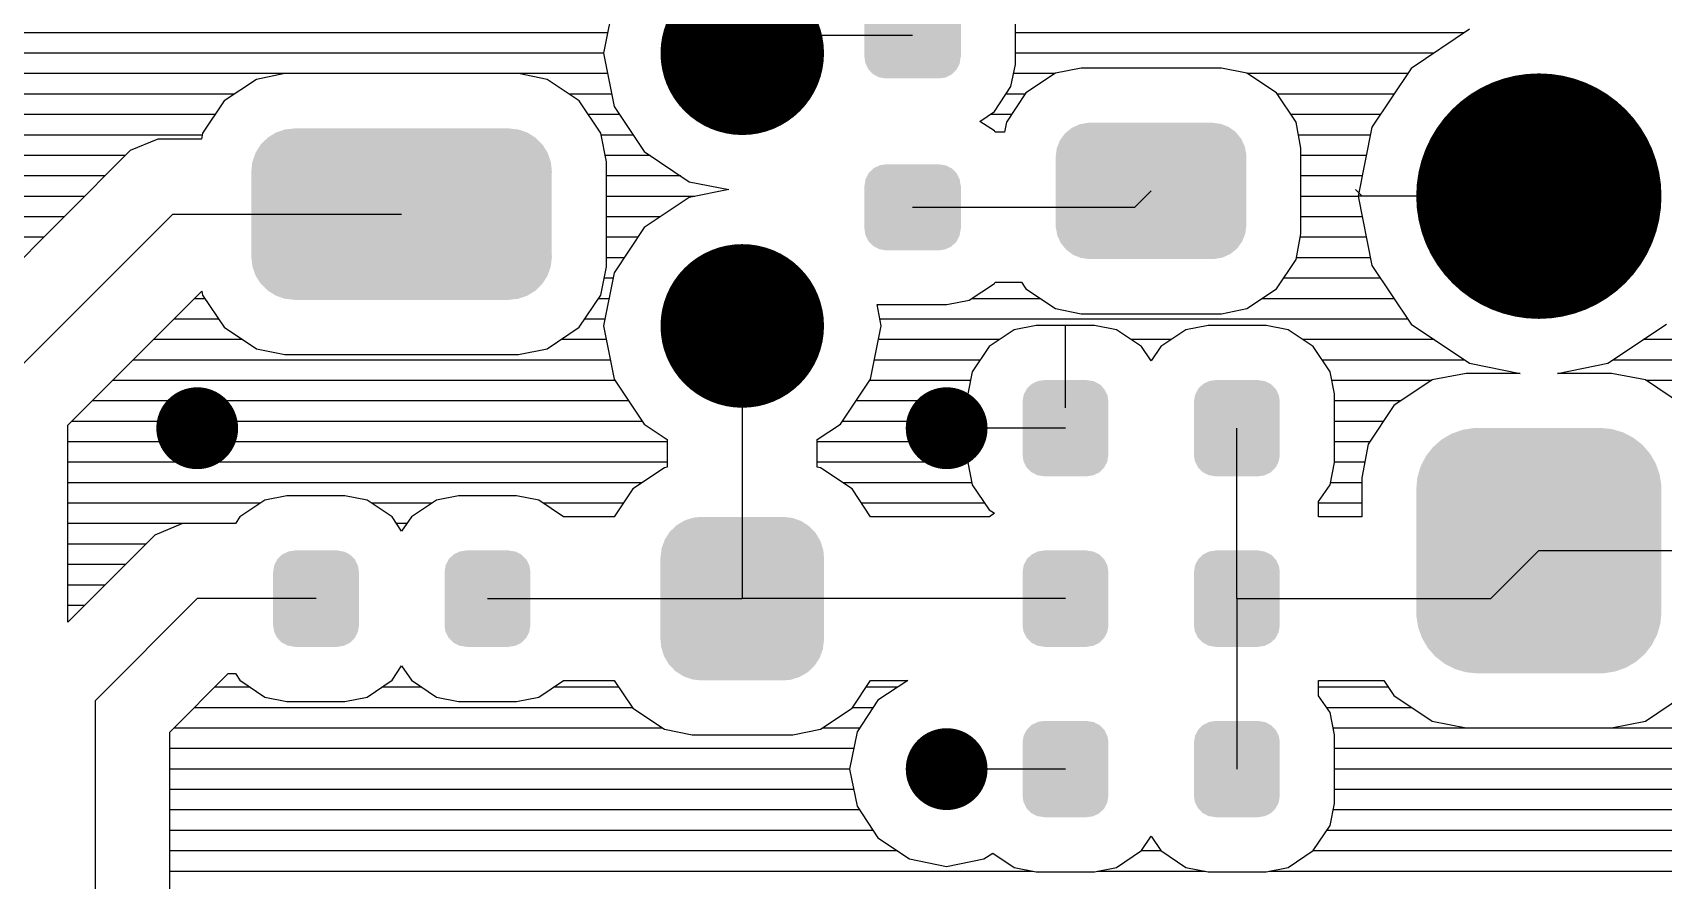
# Model space of a CAD drawing. Extents: x 295 to 953, y 10 to 290.
# Drawn here: x 677.59 to 717.11, y 225.68 to 246.21 of the extents above; entities that cross this region are included whole.
import ezdxf

# ---------------------------------------------------------------- set-up
doc = ezdxf.new("R2010")
doc.units = 0
doc.header["$LTSCALE"] = 5
doc.header["$MEASUREMENT"] = 0
doc.layers.get('0').update_dxf_attribs({"linetype": 'CONTINUOUS', "lineweight": 25})
doc.layers.add('DV-DPO-A6_BOT', color=7, linetype='CONTINUOUS')

msp = doc.modelspace()

# ---------------------------------------------------------------- linework, layer by layer
for points, const_width in [([(695.777, 245.709, -1), (693.796, 245.709, -1)], 1.981), ([(715.576, 242.248, -1), (712.604, 242.248, -1)], 2.972), ([(695.777, 239.105, -1), (693.796, 239.105, -1)], 1.981), ([(682.074, 236.628, -1), (681.083, 236.628, -1)], 0.991), ([(700.235, 236.628, -1), (699.244, 236.628, -1)], 0.991), ([(700.235, 228.373, -1), (699.244, 228.373, -1)], 0.991)]:
    msp.add_lwpolyline(points, format="xyb", close=True, dxfattribs=dict(const_width=const_width))
for points in [[(700.083, 245.616), (700.083, 246.66), (697.745, 245.616), (697.745, 246.66)], [(700.056, 245.47), (700.079, 245.616), (697.769, 245.47), (697.748, 245.616)], [(700.053, 245.453), (700.056, 245.47), (697.777, 245.453), (697.769, 245.47)], [(699.984, 245.321), (700.053, 245.453), (697.84, 245.321), (697.777, 245.453)], [(699.977, 245.307), (699.984, 245.321), (697.854, 245.307), (697.84, 245.321)], [(699.869, 245.202), (699.977, 245.307), (697.955, 245.202), (697.854, 245.307)], [(699.859, 245.192), (699.869, 245.202), (697.974, 245.192), (697.955, 245.202)], [(699.721, 245.125), (699.859, 245.192), (698.101, 245.125), (697.974, 245.192)], [(699.71, 245.12), (699.721, 245.125), (698.132, 245.12), (698.101, 245.125)], [(699.564, 245.098), (699.71, 245.12), (698.263, 245.098), (698.132, 245.12)], [(689.575, 243.788), (689.363, 243.862), (683.485, 243.788), (683.702, 243.862)], [(689.363, 243.862), (689.349, 243.863), (683.702, 243.862), (683.707, 243.863)], [(689.349, 243.863), (689.13, 243.887), (683.707, 243.863), (683.933, 243.887)], [(689.13, 243.887), (689.13, 243.893), (683.933, 243.887), (683.933, 243.893)], [(706.747, 243.798), (706.608, 243.899), (702.645, 243.798), (702.769, 243.899)], [(706.608, 243.899), (706.579, 243.921), (702.769, 243.899), (702.816, 243.921)], [(706.579, 243.921), (706.415, 243.987), (702.816, 243.921), (702.959, 243.987)], [(706.415, 243.987), (706.385, 243.998), (702.959, 243.987), (703.024, 243.998)], [(706.385, 243.998), (706.187, 244.024), (703.024, 243.998), (703.164, 244.024)], [(706.187, 244.024), (706.178, 244.025), (703.164, 244.024), (703.206, 244.025)], [(690.068, 243.302), (689.947, 243.495), (682.994, 243.302), (683.116, 243.495)], [(689.947, 243.495), (689.942, 243.5), (683.116, 243.495), (683.12, 243.5)], [(689.942, 243.5), (689.782, 243.66), (683.12, 243.5), (683.282, 243.66)], [(689.782, 243.66), (689.775, 243.665), (683.282, 243.66), (683.286, 243.665)], [(689.775, 243.665), (689.584, 243.785), (683.286, 243.665), (683.48, 243.785)], [(689.584, 243.785), (689.575, 243.788), (683.48, 243.785), (683.485, 243.788)], [(706.973, 243.406), (706.966, 243.447), (702.407, 243.406), (702.424, 243.447)], [(706.966, 243.447), (706.895, 243.6), (702.424, 243.447), (702.484, 243.6)], [(706.895, 243.6), (706.878, 243.637), (702.484, 243.6), (702.512, 243.637)], [(706.878, 243.637), (706.771, 243.768), (702.512, 243.637), (702.608, 243.768)], [(706.771, 243.768), (706.747, 243.798), (702.608, 243.768), (702.645, 243.798)], [(690.173, 242.849), (690.148, 243.075), (682.889, 242.849), (682.915, 243.075)], [(690.148, 243.075), (690.146, 243.082), (682.915, 243.075), (682.916, 243.082)], [(690.146, 243.082), (690.071, 243.296), (682.916, 243.082), (682.992, 243.296)], [(690.071, 243.296), (690.068, 243.302), (682.992, 243.296), (682.994, 243.302)], [(707.004, 243.199), (707.003, 243.242), (702.381, 243.199), (702.386, 243.242)], [(707.004, 241.548), (707.004, 243.199), (702.381, 241.548), (702.381, 243.199)], [(707.003, 243.242), (706.973, 243.406), (702.386, 243.242), (702.407, 243.406)], [(690.17, 242.766), (690.173, 242.849), (682.893, 242.766), (682.889, 242.849)], [(690.17, 240.858), (690.17, 242.766), (682.893, 240.858), (682.893, 242.766)], [(700.079, 242.499), (700.058, 242.646), (697.748, 242.499), (697.772, 242.646)], [(700.058, 242.646), (700.05, 242.662), (697.772, 242.646), (697.774, 242.662)], [(700.05, 242.662), (699.987, 242.794), (697.774, 242.662), (697.843, 242.794)], [(699.987, 242.794), (699.974, 242.809), (697.843, 242.794), (697.851, 242.809)], [(699.974, 242.809), (699.873, 242.913), (697.851, 242.809), (697.958, 242.913)], [(699.873, 242.913), (699.854, 242.924), (697.958, 242.913), (697.969, 242.924)], [(699.854, 242.924), (699.727, 242.99), (697.969, 242.924), (698.106, 242.99)], [(699.727, 242.99), (699.696, 242.996), (698.106, 242.99), (698.117, 242.996)], [(699.696, 242.996), (699.564, 243.018), (698.117, 242.996), (698.263, 243.018)], [(700.083, 241.456), (700.083, 242.499), (697.745, 241.456), (697.745, 242.499)], [(706.998, 241.505), (707.004, 241.548), (702.382, 241.505), (702.381, 241.548)], [(706.977, 241.342), (706.998, 241.505), (702.412, 241.342), (702.382, 241.505)], [(700.056, 241.31), (700.079, 241.456), (697.769, 241.31), (697.748, 241.456)], [(700.053, 241.293), (700.056, 241.31), (697.777, 241.293), (697.769, 241.31)], [(699.984, 241.161), (700.053, 241.293), (697.84, 241.161), (697.777, 241.293)], [(699.977, 241.147), (699.984, 241.161), (697.854, 241.147), (697.84, 241.161)], [(699.869, 241.042), (699.977, 241.147), (697.955, 241.042), (697.854, 241.147)], [(706.961, 241.3), (706.977, 241.342), (702.419, 241.3), (702.412, 241.342)], [(706.9, 241.148), (706.961, 241.3), (702.489, 241.148), (702.419, 241.3)], [(706.873, 241.111), (706.9, 241.148), (702.506, 241.111), (702.489, 241.148)], [(706.777, 240.98), (706.873, 241.111), (702.613, 240.98), (702.506, 241.111)], [(690.173, 240.776), (690.17, 240.858), (682.889, 240.776), (682.893, 240.858)], [(690.147, 240.55), (690.173, 240.776), (682.915, 240.55), (682.889, 240.776)], [(699.859, 241.032), (699.869, 241.042), (697.974, 241.032), (697.955, 241.042)], [(699.721, 240.965), (699.859, 241.032), (698.101, 240.965), (697.974, 241.032)], [(699.71, 240.959), (699.721, 240.965), (698.132, 240.959), (698.101, 240.965)], [(699.564, 240.937), (699.71, 240.959), (698.263, 240.937), (698.132, 240.959)], [(706.74, 240.95), (706.777, 240.98), (702.638, 240.95), (702.613, 240.98)], [(706.615, 240.848), (706.74, 240.95), (702.776, 240.848), (702.638, 240.95)], [(706.568, 240.826), (706.615, 240.848), (702.806, 240.826), (702.776, 240.848)], [(706.426, 240.761), (706.568, 240.826), (702.97, 240.761), (702.806, 240.826)], [(706.361, 240.749), (706.426, 240.761), (703, 240.749), (702.97, 240.761)], [(706.221, 240.724), (706.361, 240.749), (703.198, 240.724), (703, 240.749)], [(706.178, 240.723), (706.221, 240.724), (703.206, 240.723), (703.198, 240.724)], [(690.147, 240.543), (690.147, 240.55), (682.917, 240.543), (682.915, 240.55)], [(690.071, 240.329), (690.147, 240.543), (682.991, 240.329), (682.917, 240.543)], [(690.069, 240.322), (690.071, 240.329), (682.995, 240.322), (682.991, 240.329)], [(689.946, 240.13), (690.069, 240.322), (683.115, 240.13), (682.995, 240.322)], [(689.943, 240.125), (689.946, 240.13), (683.121, 240.125), (683.115, 240.13)], [(689.781, 239.965), (689.943, 240.125), (683.281, 239.965), (683.121, 240.125)], [(689.777, 239.96), (689.781, 239.965), (683.287, 239.96), (683.281, 239.965)], [(689.582, 239.84), (689.777, 239.96), (683.479, 239.84), (683.287, 239.96)], [(689.578, 239.837), (689.582, 239.84), (683.487, 239.837), (683.479, 239.84)], [(689.36, 239.763), (689.578, 239.837), (683.7, 239.763), (683.487, 239.837)], [(689.356, 239.762), (689.36, 239.763), (683.713, 239.762), (683.7, 239.763)], [(689.13, 239.738), (689.356, 239.762), (683.933, 239.738), (683.713, 239.762)], [(689.13, 239.732), (689.13, 239.738), (683.933, 239.732), (683.933, 239.738)], [(703.628, 237.441), (703.565, 237.572), (701.606, 237.441), (701.676, 237.572)], [(703.565, 237.572), (703.55, 237.587), (701.676, 237.572), (701.683, 237.587)], [(703.55, 237.587), (703.45, 237.691), (701.683, 237.587), (701.791, 237.691)], [(703.45, 237.691), (703.429, 237.701), (701.791, 237.691), (701.803, 237.701)], [(703.429, 237.701), (703.303, 237.767), (701.803, 237.701), (701.94, 237.767)], [(703.303, 237.767), (703.269, 237.772), (701.94, 237.767), (701.952, 237.772)], [(703.269, 237.772), (703.14, 237.793), (701.952, 237.772), (702.097, 237.793)], [(703.14, 237.793), (703.14, 237.797), (702.097, 237.793), (702.097, 237.797)], [(707.782, 237.441), (707.719, 237.572), (705.76, 237.441), (705.83, 237.572)], [(707.719, 237.572), (707.704, 237.587), (705.83, 237.572), (705.837, 237.587)], [(707.704, 237.587), (707.604, 237.691), (705.837, 237.587), (705.945, 237.691)], [(707.604, 237.691), (707.583, 237.701), (705.945, 237.691), (705.957, 237.701)], [(707.583, 237.701), (707.457, 237.767), (705.957, 237.701), (706.094, 237.767)], [(707.457, 237.767), (707.423, 237.772), (706.094, 237.767), (706.106, 237.772)], [(707.423, 237.772), (707.294, 237.793), (706.106, 237.772), (706.251, 237.793)], [(707.294, 237.793), (707.294, 237.797), (706.251, 237.793), (706.251, 237.797)], [(703.659, 237.279), (703.637, 237.424), (701.579, 237.279), (701.603, 237.424)], [(703.659, 237.276), (703.659, 237.279), (701.579, 237.276), (701.579, 237.279)], [(703.659, 235.981), (703.659, 237.276), (701.579, 235.981), (701.579, 237.276)], [(703.637, 237.424), (703.628, 237.441), (701.603, 237.424), (701.606, 237.441)], [(707.813, 237.279), (707.791, 237.424), (705.732, 237.279), (705.757, 237.424)], [(707.813, 237.276), (707.813, 237.279), (705.732, 237.276), (705.732, 237.279)], [(707.813, 235.981), (707.813, 237.276), (705.732, 235.981), (705.732, 237.276)], [(707.791, 237.424), (707.782, 237.441), (705.757, 237.424), (705.76, 237.441)], [(716.593, 236.232), (716.439, 236.352), (711.595, 236.232), (711.731, 236.352)], [(716.439, 236.352), (716.372, 236.403), (711.731, 236.352), (711.819, 236.403)], [(716.372, 236.403), (716.194, 236.494), (711.819, 236.403), (711.972, 236.494)], [(716.194, 236.494), (716.123, 236.53), (711.972, 236.494), (712.074, 236.53)], [(716.123, 236.53), (715.923, 236.589), (712.074, 236.53), (712.236, 236.589)], [(715.923, 236.589), (715.854, 236.609), (712.236, 236.589), (712.363, 236.609)], [(715.854, 236.609), (715.606, 236.632), (712.363, 236.609), (712.512, 236.632)], [(715.606, 236.632), (715.576, 236.635), (712.512, 236.632), (712.604, 236.635)], [(703.659, 235.978), (703.659, 235.981), (701.579, 235.978), (701.579, 235.981)], [(703.634, 235.833), (703.659, 235.978), (701.601, 235.833), (701.579, 235.978)], [(707.813, 235.978), (707.813, 235.981), (705.732, 235.978), (705.732, 235.981)], [(707.788, 235.833), (707.813, 235.978), (705.754, 235.833), (705.732, 235.978)], [(716.921, 235.781), (716.823, 235.946), (711.265, 235.781), (711.35, 235.946)], [(716.823, 235.946), (716.778, 236.022), (711.35, 235.946), (711.409, 236.022)], [(716.778, 236.022), (716.651, 236.167), (711.409, 236.022), (711.521, 236.167)], [(716.651, 236.167), (716.593, 236.232), (711.521, 236.167), (711.595, 236.232)], [(703.631, 235.815), (703.634, 235.833), (701.609, 235.815), (701.601, 235.833)], [(703.562, 235.684), (703.631, 235.815), (701.673, 235.684), (701.609, 235.815)], [(703.554, 235.669), (703.562, 235.684), (701.687, 235.669), (701.673, 235.684)], [(703.446, 235.566), (703.554, 235.669), (701.788, 235.566), (701.687, 235.669)], [(703.435, 235.555), (703.446, 235.566), (701.808, 235.555), (701.788, 235.566)], [(703.297, 235.49), (703.435, 235.555), (701.934, 235.49), (701.808, 235.555)], [(707.785, 235.815), (707.788, 235.833), (705.763, 235.815), (705.754, 235.833)], [(707.716, 235.684), (707.785, 235.815), (705.827, 235.684), (705.763, 235.815)], [(707.708, 235.669), (707.716, 235.684), (705.841, 235.669), (705.827, 235.684)], [(707.6, 235.566), (707.708, 235.669), (705.942, 235.566), (705.841, 235.669)], [(707.589, 235.555), (707.6, 235.566), (705.962, 235.555), (705.942, 235.566)], [(707.451, 235.49), (707.589, 235.555), (706.088, 235.49), (705.962, 235.555)], [(717.015, 235.517), (716.951, 235.696), (711.17, 235.517), (711.223, 235.696)], [(716.951, 235.696), (716.921, 235.781), (711.223, 235.696), (711.265, 235.781)], [(703.286, 235.485), (703.297, 235.49), (701.968, 235.485), (701.934, 235.49)], [(703.14, 235.464), (703.286, 235.485), (702.097, 235.464), (701.968, 235.485)], [(703.14, 235.459), (703.14, 235.464), (702.097, 235.459), (702.097, 235.464)], [(707.44, 235.485), (707.451, 235.49), (706.122, 235.485), (706.088, 235.49)], [(707.294, 235.464), (707.44, 235.485), (706.251, 235.464), (706.122, 235.485)], [(707.294, 235.459), (707.294, 235.464), (706.251, 235.459), (706.251, 235.464)], [(717.062, 235.149), (717.059, 235.241), (711.118, 235.149), (711.127, 235.241)], [(717.062, 232.177), (717.062, 235.149), (711.118, 232.177), (711.118, 235.149)], [(717.059, 235.241), (717.029, 235.428), (711.127, 235.241), (711.144, 235.428)], [(717.029, 235.428), (717.015, 235.517), (711.144, 235.428), (711.17, 235.517)], [(696.366, 234.282), (696.219, 234.378), (693.199, 234.282), (693.362, 234.378)], [(696.219, 234.378), (696.164, 234.398), (693.362, 234.378), (693.396, 234.398)], [(696.164, 234.398), (696.004, 234.456), (693.396, 234.398), (693.583, 234.456)], [(696.004, 234.456), (695.922, 234.465), (693.583, 234.456), (693.614, 234.465)], [(695.922, 234.465), (695.777, 234.482), (693.614, 234.465), (693.796, 234.482)], [(696.659, 233.933), (696.568, 234.088), (692.909, 233.933), (693.01, 234.088)], [(696.568, 234.088), (696.533, 234.124), (693.01, 234.088), (693.034, 234.124)], [(696.533, 234.124), (696.41, 234.253), (693.034, 234.124), (693.169, 234.253)], [(696.41, 234.253), (696.366, 234.282), (693.169, 234.253), (693.199, 234.282)], [(685.389, 233.46), (685.289, 233.563), (683.522, 233.46), (683.63, 233.563)], [(685.289, 233.563), (685.268, 233.574), (683.63, 233.563), (683.642, 233.574)], [(685.268, 233.574), (685.142, 233.639), (683.642, 233.574), (683.779, 233.639)], [(685.142, 233.639), (685.108, 233.645), (683.779, 233.639), (683.791, 233.645)], [(685.108, 233.645), (684.979, 233.665), (683.791, 233.645), (683.936, 233.665)], [(684.979, 233.665), (684.979, 233.67), (683.936, 233.665), (683.936, 233.67)], [(689.543, 233.46), (689.443, 233.563), (687.676, 233.46), (687.784, 233.563)], [(689.443, 233.563), (689.422, 233.574), (687.784, 233.563), (687.796, 233.574)], [(689.422, 233.574), (689.296, 233.639), (687.796, 233.574), (687.933, 233.639)], [(689.296, 233.639), (689.262, 233.645), (687.933, 233.639), (687.945, 233.645)], [(689.262, 233.645), (689.133, 233.665), (687.945, 233.645), (688.09, 233.665)], [(689.133, 233.665), (689.133, 233.67), (688.09, 233.665), (688.09, 233.67)], [(696.768, 233.491), (696.751, 233.673), (692.805, 233.491), (692.826, 233.673)], [(696.751, 233.673), (696.737, 233.718), (692.826, 233.673), (692.831, 233.718)], [(696.737, 233.718), (696.683, 233.891), (692.831, 233.718), (692.894, 233.891)], [(696.683, 233.891), (696.659, 233.933), (692.894, 233.891), (692.909, 233.933)], [(703.55, 233.46), (703.45, 233.563), (701.683, 233.46), (701.791, 233.563)], [(703.45, 233.563), (703.429, 233.574), (701.791, 233.563), (701.803, 233.574)], [(703.429, 233.574), (703.303, 233.639), (701.803, 233.574), (701.94, 233.639)], [(703.303, 233.639), (703.269, 233.645), (701.94, 233.639), (701.952, 233.645)], [(703.269, 233.645), (703.14, 233.665), (701.952, 233.645), (702.097, 233.665)], [(703.14, 233.665), (703.14, 233.67), (702.097, 233.665), (702.097, 233.67)], [(707.704, 233.46), (707.604, 233.563), (705.837, 233.46), (705.945, 233.563)], [(707.604, 233.563), (707.583, 233.574), (705.945, 233.563), (705.957, 233.574)], [(707.583, 233.574), (707.457, 233.639), (705.957, 233.574), (706.094, 233.639)], [(707.457, 233.639), (707.423, 233.645), (706.094, 233.639), (706.106, 233.645)], [(707.423, 233.645), (707.294, 233.665), (706.106, 233.645), (706.251, 233.665)], [(707.294, 233.665), (707.294, 233.67), (706.251, 233.665), (706.251, 233.67)], [(685.498, 233.151), (685.476, 233.296), (683.418, 233.151), (683.442, 233.296)], [(685.476, 233.296), (685.467, 233.314), (683.442, 233.296), (683.445, 233.314)], [(685.467, 233.314), (685.404, 233.445), (683.445, 233.314), (683.515, 233.445)], [(685.404, 233.445), (685.389, 233.46), (683.515, 233.445), (683.522, 233.46)], [(689.652, 233.151), (689.63, 233.296), (687.571, 233.151), (687.596, 233.296)], [(689.63, 233.296), (689.621, 233.314), (687.596, 233.296), (687.599, 233.314)], [(689.621, 233.314), (689.558, 233.445), (687.599, 233.314), (687.669, 233.445)], [(689.558, 233.445), (689.543, 233.46), (687.669, 233.445), (687.676, 233.46)], [(696.768, 231.51), (696.768, 233.491), (692.805, 231.51), (692.805, 233.491)], [(703.659, 233.151), (703.637, 233.296), (701.579, 233.151), (701.603, 233.296)], [(703.637, 233.296), (703.628, 233.314), (701.603, 233.296), (701.606, 233.314)], [(703.628, 233.314), (703.565, 233.445), (701.606, 233.314), (701.676, 233.445)], [(703.565, 233.445), (703.55, 233.46), (701.676, 233.445), (701.683, 233.46)], [(707.813, 233.151), (707.791, 233.296), (705.732, 233.151), (705.757, 233.296)], [(707.791, 233.296), (707.782, 233.314), (705.757, 233.296), (705.76, 233.314)], [(707.782, 233.314), (707.719, 233.445), (705.76, 233.314), (705.83, 233.445)], [(707.719, 233.445), (707.704, 233.46), (705.83, 233.445), (705.837, 233.46)], [(685.498, 233.148), (685.498, 233.151), (683.418, 233.148), (683.418, 233.151)], [(685.498, 231.854), (685.498, 233.148), (683.418, 231.854), (683.418, 233.148)], [(689.652, 233.148), (689.652, 233.151), (687.571, 233.148), (687.571, 233.151)], [(689.652, 231.854), (689.652, 233.148), (687.571, 231.854), (687.571, 233.148)], [(703.659, 233.148), (703.659, 233.151), (701.579, 233.148), (701.579, 233.151)], [(703.659, 231.854), (703.659, 233.148), (701.579, 231.854), (701.579, 233.148)], [(707.813, 233.148), (707.813, 233.151), (705.732, 233.148), (705.732, 233.151)], [(707.813, 231.854), (707.813, 233.148), (705.732, 231.854), (705.732, 233.148)], [(717.053, 232.086), (717.062, 232.177), (711.121, 232.086), (711.118, 232.177)], [(717.035, 231.899), (717.053, 232.086), (711.15, 231.899), (711.121, 232.086)], [(685.498, 231.85), (685.498, 231.854), (683.418, 231.85), (683.418, 231.854)], [(685.473, 231.705), (685.498, 231.85), (683.44, 231.705), (683.418, 231.85)], [(685.47, 231.688), (685.473, 231.705), (683.448, 231.688), (683.44, 231.705)], [(685.401, 231.557), (685.47, 231.688), (683.512, 231.557), (683.448, 231.688)], [(689.652, 231.85), (689.652, 231.854), (687.571, 231.85), (687.571, 231.854)], [(689.627, 231.705), (689.652, 231.85), (687.593, 231.705), (687.571, 231.85)], [(689.624, 231.688), (689.627, 231.705), (687.602, 231.688), (687.593, 231.705)], [(689.555, 231.557), (689.624, 231.688), (687.666, 231.557), (687.602, 231.688)], [(703.659, 231.85), (703.659, 231.854), (701.579, 231.85), (701.579, 231.854)], [(703.634, 231.705), (703.659, 231.85), (701.601, 231.705), (701.579, 231.85)], [(703.631, 231.688), (703.634, 231.705), (701.609, 231.688), (701.601, 231.705)], [(703.562, 231.557), (703.631, 231.688), (701.673, 231.557), (701.609, 231.688)], [(707.813, 231.85), (707.813, 231.854), (705.732, 231.85), (705.732, 231.854)], [(707.788, 231.705), (707.813, 231.85), (705.754, 231.705), (705.732, 231.85)], [(707.785, 231.688), (707.788, 231.705), (705.763, 231.688), (705.754, 231.705)], [(707.716, 231.557), (707.785, 231.688), (705.827, 231.557), (705.763, 231.688)], [(717.009, 231.809), (717.035, 231.899), (711.164, 231.809), (711.15, 231.899)], [(716.957, 231.63), (717.009, 231.809), (711.229, 231.63), (711.164, 231.809)], [(716.914, 231.546), (716.957, 231.63), (711.259, 231.546), (711.229, 231.63)], [(685.393, 231.542), (685.401, 231.557), (683.526, 231.542), (683.512, 231.557)], [(685.285, 231.439), (685.393, 231.542), (683.627, 231.439), (683.526, 231.542)], [(685.274, 231.428), (685.285, 231.439), (683.647, 231.428), (683.627, 231.439)], [(685.136, 231.362), (685.274, 231.428), (683.773, 231.362), (683.647, 231.428)], [(685.125, 231.357), (685.136, 231.362), (683.807, 231.357), (683.773, 231.362)], [(684.979, 231.336), (685.125, 231.357), (683.936, 231.336), (683.807, 231.357)], [(684.979, 231.332), (684.979, 231.336), (683.936, 231.332), (683.936, 231.336)], [(689.547, 231.542), (689.555, 231.557), (687.68, 231.542), (687.666, 231.557)], [(689.439, 231.439), (689.547, 231.542), (687.781, 231.439), (687.68, 231.542)], [(689.428, 231.428), (689.439, 231.439), (687.801, 231.428), (687.781, 231.439)], [(689.29, 231.362), (689.428, 231.428), (687.927, 231.362), (687.801, 231.428)], [(689.279, 231.357), (689.29, 231.362), (687.961, 231.357), (687.927, 231.362)], [(689.133, 231.336), (689.279, 231.357), (688.09, 231.336), (687.961, 231.357)], [(689.133, 231.332), (689.133, 231.336), (688.09, 231.332), (688.09, 231.336)], [(696.746, 231.329), (696.768, 231.51), (692.822, 231.329), (692.805, 231.51)], [(696.741, 231.283), (696.746, 231.329), (692.836, 231.283), (692.822, 231.329)], [(696.679, 231.11), (696.741, 231.283), (692.889, 231.11), (692.836, 231.283)], [(703.554, 231.542), (703.562, 231.557), (701.687, 231.542), (701.673, 231.557)], [(703.446, 231.439), (703.554, 231.542), (701.788, 231.439), (701.687, 231.542)], [(703.435, 231.428), (703.446, 231.439), (701.808, 231.428), (701.788, 231.439)], [(703.297, 231.362), (703.435, 231.428), (701.934, 231.362), (701.808, 231.428)], [(703.286, 231.357), (703.297, 231.362), (701.968, 231.357), (701.934, 231.362)], [(703.14, 231.336), (703.286, 231.357), (702.097, 231.336), (701.968, 231.357)], [(703.14, 231.332), (703.14, 231.336), (702.097, 231.332), (702.097, 231.336)], [(707.708, 231.542), (707.716, 231.557), (705.841, 231.542), (705.827, 231.557)], [(707.6, 231.439), (707.708, 231.542), (705.942, 231.439), (705.841, 231.542)], [(707.589, 231.428), (707.6, 231.439), (705.962, 231.428), (705.942, 231.439)], [(707.451, 231.362), (707.589, 231.428), (706.088, 231.362), (705.962, 231.428)], [(707.44, 231.357), (707.451, 231.362), (706.122, 231.357), (706.088, 231.362)], [(707.294, 231.336), (707.44, 231.357), (706.251, 231.336), (706.122, 231.357)], [(707.294, 231.332), (707.294, 231.336), (706.251, 231.332), (706.251, 231.336)], [(716.83, 231.381), (716.914, 231.546), (711.356, 231.381), (711.259, 231.546)], [(716.771, 231.305), (716.83, 231.381), (711.401, 231.305), (711.356, 231.381)], [(716.658, 231.159), (716.771, 231.305), (711.529, 231.159), (711.401, 231.305)], [(696.664, 231.069), (696.679, 231.11), (692.914, 231.069), (692.889, 231.11)], [(696.563, 230.913), (696.664, 231.069), (693.005, 230.913), (692.914, 231.069)], [(696.539, 230.877), (696.563, 230.913), (693.04, 230.877), (693.005, 230.913)], [(696.404, 230.748), (696.539, 230.877), (693.163, 230.748), (693.04, 230.877)], [(716.585, 231.095), (716.658, 231.159), (711.586, 231.095), (711.529, 231.159)], [(716.448, 230.975), (716.585, 231.095), (711.741, 230.975), (711.586, 231.095)], [(716.361, 230.923), (716.448, 230.975), (711.807, 230.923), (711.741, 230.975)], [(716.207, 230.832), (716.361, 230.923), (711.985, 230.832), (711.807, 230.923)], [(716.106, 230.796), (716.207, 230.832), (712.057, 230.796), (711.985, 230.832)], [(715.944, 230.738), (716.106, 230.796), (712.257, 230.738), (712.057, 230.796)], [(696.374, 230.72), (696.404, 230.748), (693.207, 230.72), (693.163, 230.748)], [(696.21, 230.624), (696.374, 230.72), (693.354, 230.624), (693.207, 230.72)], [(696.177, 230.604), (696.21, 230.624), (693.408, 230.604), (693.354, 230.624)], [(695.989, 230.546), (696.177, 230.604), (693.569, 230.546), (693.408, 230.604)], [(695.959, 230.536), (695.989, 230.546), (693.651, 230.536), (693.569, 230.546)], [(695.777, 230.52), (695.959, 230.536), (693.796, 230.52), (693.651, 230.536)], [(715.817, 230.718), (715.944, 230.738), (712.325, 230.718), (712.257, 230.738)], [(715.667, 230.694), (715.817, 230.718), (712.574, 230.694), (712.325, 230.718)], [(715.576, 230.691), (715.667, 230.694), (712.604, 230.691), (712.574, 230.694)], [(703.628, 229.186), (703.565, 229.317), (701.606, 229.186), (701.676, 229.317)], [(703.565, 229.317), (703.55, 229.332), (701.676, 229.317), (701.683, 229.332)], [(703.55, 229.332), (703.45, 229.436), (701.683, 229.332), (701.791, 229.436)], [(703.45, 229.436), (703.429, 229.446), (701.791, 229.436), (701.803, 229.446)], [(703.429, 229.446), (703.303, 229.512), (701.803, 229.446), (701.94, 229.512)], [(703.303, 229.512), (703.269, 229.517), (701.94, 229.512), (701.952, 229.517)], [(703.269, 229.517), (703.14, 229.538), (701.952, 229.517), (702.097, 229.538)], [(703.14, 229.538), (703.14, 229.542), (702.097, 229.538), (702.097, 229.542)], [(707.782, 229.186), (707.719, 229.317), (705.76, 229.186), (705.83, 229.317)], [(707.719, 229.317), (707.704, 229.332), (705.83, 229.317), (705.837, 229.332)], [(707.704, 229.332), (707.604, 229.436), (705.837, 229.332), (705.945, 229.436)], [(707.604, 229.436), (707.583, 229.446), (705.945, 229.436), (705.957, 229.446)], [(707.583, 229.446), (707.457, 229.512), (705.957, 229.446), (706.094, 229.512)], [(707.457, 229.512), (707.423, 229.517), (706.094, 229.512), (706.106, 229.517)], [(707.423, 229.517), (707.294, 229.538), (706.106, 229.517), (706.251, 229.538)], [(707.294, 229.538), (707.294, 229.542), (706.251, 229.538), (706.251, 229.542)], [(703.659, 229.024), (703.637, 229.169), (701.579, 229.024), (701.603, 229.169)], [(703.659, 229.021), (703.659, 229.024), (701.579, 229.021), (701.579, 229.024)], [(703.659, 227.726), (703.659, 229.021), (701.579, 227.726), (701.579, 229.021)], [(703.637, 229.169), (703.628, 229.186), (701.603, 229.169), (701.606, 229.186)], [(707.813, 229.024), (707.791, 229.169), (705.732, 229.024), (705.757, 229.169)], [(707.813, 229.021), (707.813, 229.024), (705.732, 229.021), (705.732, 229.024)], [(707.813, 227.726), (707.813, 229.021), (705.732, 227.726), (705.732, 229.021)], [(707.791, 229.169), (707.782, 229.186), (705.757, 229.169), (705.76, 229.186)], [(703.659, 227.723), (703.659, 227.726), (701.579, 227.723), (701.579, 227.726)], [(703.634, 227.578), (703.659, 227.723), (701.601, 227.578), (701.579, 227.723)], [(707.813, 227.723), (707.813, 227.726), (705.732, 227.723), (705.732, 227.726)], [(707.788, 227.578), (707.813, 227.723), (705.754, 227.578), (705.732, 227.723)], [(703.631, 227.56), (703.634, 227.578), (701.609, 227.56), (701.601, 227.578)], [(703.562, 227.429), (703.631, 227.56), (701.673, 227.429), (701.609, 227.56)], [(703.554, 227.414), (703.562, 227.429), (701.687, 227.414), (701.673, 227.429)], [(703.446, 227.311), (703.554, 227.414), (701.788, 227.311), (701.687, 227.414)], [(703.435, 227.3), (703.446, 227.311), (701.808, 227.3), (701.788, 227.311)], [(703.297, 227.235), (703.435, 227.3), (701.934, 227.235), (701.808, 227.3)], [(703.286, 227.23), (703.297, 227.235), (701.968, 227.23), (701.934, 227.235)], [(707.785, 227.56), (707.788, 227.578), (705.763, 227.56), (705.754, 227.578)], [(707.716, 227.429), (707.785, 227.56), (705.827, 227.429), (705.763, 227.56)], [(707.708, 227.414), (707.716, 227.429), (705.841, 227.414), (705.827, 227.429)], [(707.6, 227.311), (707.708, 227.414), (705.942, 227.311), (705.841, 227.414)], [(707.589, 227.3), (707.6, 227.311), (705.962, 227.3), (705.942, 227.311)], [(707.451, 227.235), (707.589, 227.3), (706.088, 227.235), (705.962, 227.3)], [(707.44, 227.23), (707.451, 227.235), (706.122, 227.23), (706.088, 227.235)], [(703.14, 227.209), (703.286, 227.23), (702.097, 227.209), (701.968, 227.23)], [(703.14, 227.204), (703.14, 227.209), (702.097, 227.204), (702.097, 227.209)], [(707.294, 227.209), (707.44, 227.23), (706.251, 227.209), (706.122, 227.23)], [(707.294, 227.204), (707.294, 227.209), (706.251, 227.204), (706.251, 227.209)]]:
    msp.add_solid(points)
at = {"layer": 'DV-DPO-A6_BOT'}
for p, q in [((691.682, 246.997), (691.425, 245.709)), ((701.41, 245.438), (701.41, 246.838)), ((691.524, 246.204), (640.323, 246.204)), ((712.287, 246.204), (701.41, 246.204)), ((712.412, 246.29), (710.993, 245.339)), ((698.914, 246.138), (694.39, 246.138)), ((694.39, 246.138), (694.786, 245.709)), ((691.425, 245.709), (640.653, 245.709)), ((691.425, 245.709), (691.682, 244.421)), ((701.298, 244.903), (701.41, 245.438)), ((711.547, 245.709), (701.41, 245.709)), ((691.524, 245.214), (640.805, 245.214)), ((683.011, 245.075), (682.232, 244.553)), ((683.705, 245.214), (683.011, 245.075)), ((689.364, 245.214), (683.705, 245.214)), ((690.058, 245.075), (689.364, 245.214)), ((690.837, 244.553), (690.058, 245.075)), ((702.361, 245.214), (701.364, 245.214)), ((702.374, 245.227), (701.661, 244.751)), ((702.995, 245.346), (702.374, 245.227)), ((706.396, 245.346), (702.995, 245.346)), ((707.017, 245.227), (706.396, 245.346)), ((707.73, 244.751), (707.017, 245.227)), ((710.907, 245.214), (707.03, 245.214)), ((710.993, 245.339), (710.042, 243.919)), ((682.483, 244.718), (640.838, 244.718)), ((691.623, 244.718), (690.586, 244.718)), ((700.895, 244.296), (701.298, 244.903)), ((701.641, 244.718), (701.179, 244.718)), ((701.661, 244.751), (701.186, 244.038)), ((708.206, 244.038), (707.73, 244.751)), ((710.576, 244.718), (707.75, 244.718)), ((682.232, 244.553), (681.71, 243.774)), ((691.359, 243.774), (690.837, 244.553)), ((691.682, 244.421), (692.409, 243.331)), ((700.545, 244.058), (700.895, 244.296)), ((682.014, 244.223), (640.838, 244.223)), ((691.808, 244.223), (691.055, 244.223)), ((700.895, 243.827), (700.545, 244.058)), ((701.311, 244.223), (700.796, 244.223)), ((701.186, 244.038), (701.139, 243.794)), ((710.246, 244.223), (708.08, 244.223)), ((708.325, 243.411), (708.206, 244.038)), ((710.042, 243.919), (709.711, 242.248)), ((681.704, 243.728), (640.838, 243.728)), ((680.621, 243.629), (679.954, 243.351)), ((681.684, 243.629), (680.621, 243.629)), ((681.71, 243.774), (681.684, 243.629)), ((691.498, 243.08), (691.359, 243.774)), ((692.145, 243.728), (691.365, 243.728)), ((700.915, 243.794), (700.895, 243.827)), ((701.139, 243.794), (700.915, 243.794)), ((710.009, 243.728), (708.265, 243.728)), ((679.841, 243.232), (640.818, 243.232)), ((679.954, 243.351), (675.602, 238.993)), ((692.554, 243.232), (691.465, 243.232)), ((691.498, 240.538), (691.498, 243.08)), ((692.409, 243.331), (693.499, 242.598)), ((708.325, 241.337), (708.325, 243.411)), ((709.909, 243.232), (708.325, 243.232)), ((679.346, 242.737), (640.713, 242.737)), ((693.294, 242.737), (691.498, 242.737)), ((709.81, 242.737), (708.325, 242.737)), ((693.499, 242.598), (694.463, 242.407)), ((694.463, 242.407), (693.499, 242.215)), ((704.296, 241.978), (704.692, 242.374)), ((709.81, 242.248), (709.645, 242.407)), ((712.399, 242.248), (709.711, 242.248)), ((709.711, 242.248), (710.042, 240.571)), ((714.09, 242.248), (709.81, 242.248)), ((678.851, 242.242), (640.376, 242.242)), ((693.637, 242.242), (691.498, 242.242)), ((693.499, 242.215), (692.409, 241.489)), ((698.914, 241.978), (704.296, 241.978)), ((709.711, 242.242), (708.325, 242.242)), ((678.356, 241.746), (639.749, 241.746)), ((676.625, 237.454), (680.984, 241.812)), ((680.984, 241.812), (686.531, 241.812)), ((692.799, 241.746), (691.498, 241.746)), ((692.409, 241.489), (691.682, 240.393)), ((709.81, 241.746), (708.325, 241.746)), ((677.86, 241.251), (639.993, 241.251)), ((692.25, 241.251), (691.498, 241.251)), ((708.206, 240.716), (708.325, 241.337)), ((709.909, 241.251), (708.311, 241.251)), ((691.92, 240.756), (691.498, 240.756)), ((707.73, 240.003), (708.206, 240.716)), ((710.009, 240.756), (708.212, 240.756)), ((691.359, 239.851), (691.498, 240.538)), ((691.682, 240.393), (691.425, 239.105)), ((710.042, 240.571), (710.993, 239.151)), ((678.441, 236.701), (681.691, 239.95)), ((681.691, 239.95), (681.71, 239.851)), ((691.656, 240.261), (691.438, 240.261)), ((700.287, 239.726), (700.895, 240.135)), ((700.895, 240.135), (700.915, 240.161)), ((700.915, 240.161), (701.555, 240.161)), ((701.555, 240.161), (701.661, 240.003)), ((701.661, 240.003), (702.374, 239.527)), ((707.017, 239.527), (707.73, 240.003)), ((710.253, 240.261), (707.902, 240.261)), ((681.763, 239.765), (681.506, 239.765)), ((681.71, 239.851), (682.232, 239.072)), ((690.837, 239.072), (691.359, 239.851)), ((691.557, 239.765), (691.306, 239.765)), ((698.154, 239.105), (698.055, 239.627)), ((698.055, 239.627), (698.088, 239.62)), ((698.088, 239.62), (699.746, 239.62)), ((699.746, 239.62), (700.287, 239.726)), ((702.018, 239.765), (700.347, 239.765)), ((702.374, 239.527), (702.995, 239.402)), ((706.396, 239.402), (707.017, 239.527)), ((710.583, 239.765), (707.374, 239.765)), ((682.1, 239.27), (681.01, 239.27)), ((691.458, 239.27), (690.969, 239.27)), ((691.425, 239.105), (691.682, 237.817)), ((694.786, 239.105), (694.786, 232.501)), ((697.897, 237.817), (698.154, 239.105)), ((710.913, 239.27), (698.121, 239.27)), ((701.912, 239.118), (701.377, 239.012)), ((703.319, 239.118), (701.912, 239.118)), ((702.619, 237.124), (702.619, 239.118)), ((702.995, 239.402), (706.396, 239.402)), ((703.854, 239.012), (703.319, 239.118)), ((706.073, 239.118), (705.538, 239.012)), ((707.479, 239.118), (706.073, 239.118)), ((708.014, 239.012), (707.479, 239.118)), ((710.993, 239.151), (712.412, 238.2)), ((715.761, 238.2), (717.18, 239.151)), ((682.668, 238.775), (680.515, 238.775)), ((682.232, 239.072), (683.011, 238.55)), ((690.058, 238.55), (690.837, 239.072)), ((691.491, 238.775), (690.401, 238.775)), ((701.021, 238.775), (698.088, 238.775)), ((701.377, 239.012), (700.77, 238.61)), ((704.461, 238.61), (703.854, 239.012)), ((705.181, 238.775), (704.21, 238.775)), ((705.538, 239.012), (704.93, 238.61)), ((708.622, 238.61), (708.014, 239.012)), ((711.554, 238.775), (708.371, 238.775)), ((739.528, 238.775), (716.619, 238.775)), ((683.011, 238.55), (683.705, 238.411)), ((683.705, 238.411), (689.364, 238.411)), ((689.364, 238.411), (690.058, 238.55)), ((700.77, 238.61), (700.36, 237.995)), ((704.692, 238.26), (704.461, 238.61)), ((704.93, 238.61), (704.692, 238.26)), ((709.031, 237.995), (708.622, 238.61)), ((691.59, 238.279), (680.02, 238.279)), ((700.552, 238.279), (697.989, 238.279)), ((700.36, 237.995), (700.254, 237.46)), ((704.712, 238.279), (704.679, 238.279)), ((712.294, 238.279), (708.84, 238.279)), ((709.137, 237.46), (709.031, 237.995)), ((712.327, 237.956), (711.508, 237.797)), ((713.641, 237.956), (712.327, 237.956)), ((712.412, 238.2), (713.641, 237.956)), ((714.539, 237.956), (715.761, 238.2)), ((715.853, 237.956), (714.539, 237.956)), ((716.672, 237.797), (715.853, 237.956)), ((739.528, 238.279), (715.88, 238.279)), ((691.702, 237.784), (679.524, 237.784)), ((691.682, 237.817), (692.409, 236.727)), ((697.17, 236.727), (697.897, 237.817)), ((700.32, 237.784), (697.877, 237.784)), ((711.494, 237.784), (709.071, 237.784)), ((711.508, 237.797), (710.576, 237.176)), ((717.597, 237.176), (716.672, 237.797)), ((739.528, 237.784), (716.685, 237.784)), ((692.032, 237.289), (679.029, 237.289)), ((700.254, 237.289), (697.547, 237.289)), ((700.254, 237.46), (700.254, 235.796)), ((709.137, 235.796), (709.137, 237.46)), ((710.748, 237.289), (709.137, 237.289)), ((710.576, 237.176), (709.956, 236.245)), ((692.363, 236.793), (678.534, 236.793)), ((692.409, 236.727), (692.97, 236.351)), ((696.602, 236.351), (697.17, 236.727)), ((700.254, 236.793), (697.217, 236.793)), ((710.326, 236.793), (709.137, 236.793)), ((678.441, 231.933), (678.441, 236.701)), ((692.97, 236.351), (692.97, 235.684)), ((696.602, 235.684), (696.602, 236.351)), ((702.619, 236.628), (699.739, 236.628)), ((702.123, 236.628), (700.254, 236.628)), ((706.773, 232.501), (706.773, 236.628)), ((692.97, 236.298), (678.441, 236.298)), ((700.254, 236.298), (696.602, 236.298)), ((709.995, 236.298), (709.137, 236.298)), ((709.956, 236.245), (709.797, 235.426)), ((692.97, 235.803), (678.441, 235.803)), ((692.898, 235.671), (692.132, 235.162)), ((692.97, 235.684), (692.898, 235.671)), ((700.254, 235.803), (696.602, 235.803)), ((696.682, 235.671), (696.602, 235.684)), ((697.448, 235.162), (696.682, 235.671)), ((700.254, 235.796), (700.36, 235.261)), ((709.031, 235.261), (709.137, 235.796)), ((709.87, 235.803), (709.137, 235.803)), ((692.356, 235.308), (678.441, 235.308)), ((692.132, 235.162), (691.682, 234.482)), ((700.354, 235.308), (697.223, 235.308)), ((697.897, 234.482), (697.448, 235.162)), ((700.36, 235.261), (700.77, 234.654)), ((708.754, 234.852), (709.031, 235.261)), ((709.797, 235.308), (709.038, 235.308)), ((709.797, 235.426), (709.797, 234.482)), ((683.11, 234.812), (678.441, 234.812)), ((683.216, 234.885), (682.609, 234.482)), ((683.751, 234.991), (683.216, 234.885)), ((685.158, 234.991), (683.751, 234.991)), ((685.693, 234.885), (685.158, 234.991)), ((686.3, 234.482), (685.693, 234.885)), ((687.271, 234.812), (685.798, 234.812)), ((687.377, 234.885), (686.769, 234.482)), ((687.912, 234.991), (687.377, 234.885)), ((689.318, 234.991), (687.912, 234.991)), ((689.853, 234.885), (689.318, 234.991)), ((690.454, 234.482), (689.853, 234.885)), ((691.9, 234.812), (689.959, 234.812)), ((700.664, 234.812), (697.679, 234.812)), ((708.754, 234.482), (708.754, 234.852)), ((709.797, 234.812), (708.754, 234.812)), ((682.609, 234.482), (682.503, 234.317)), ((686.531, 234.132), (686.3, 234.482)), ((686.769, 234.482), (686.531, 234.132)), ((691.682, 234.482), (690.454, 234.482)), ((700.776, 234.482), (697.897, 234.482)), ((700.77, 234.654), (700.895, 234.568)), ((700.895, 234.568), (700.776, 234.482)), ((709.797, 234.482), (708.754, 234.482)), ((682.503, 234.317), (678.441, 234.317)), ((680.555, 234.04), (678.441, 231.933)), ((681.222, 234.317), (680.555, 234.04)), ((682.503, 234.317), (681.222, 234.317)), ((686.657, 234.317), (686.412, 234.317)), ((680.337, 233.822), (678.441, 233.822)), ((712.928, 232.501), (714.09, 233.663)), ((714.09, 233.663), (720.403, 233.663)), ((679.841, 233.326), (678.441, 233.326)), ((679.346, 232.831), (678.441, 232.831)), ((681.578, 232.501), (679.102, 230.024)), ((684.458, 232.501), (681.578, 232.501)), ((688.612, 232.501), (694.786, 232.501)), ((702.619, 232.501), (694.786, 232.501)), ((706.773, 232.501), (712.928, 232.501)), ((706.773, 232.501), (706.773, 228.373)), ((678.851, 232.336), (678.441, 232.336)), ((686.3, 230.526), (686.531, 230.876)), ((686.551, 230.85), (686.518, 230.85)), ((686.531, 230.876), (686.769, 230.526)), ((680.918, 229.271), (682.331, 230.685)), ((682.331, 230.685), (682.503, 230.685)), ((682.503, 230.685), (682.609, 230.526)), ((682.609, 230.526), (683.216, 230.117)), ((685.693, 230.117), (686.3, 230.526)), ((686.769, 230.526), (687.377, 230.117)), ((689.853, 230.117), (690.454, 230.52)), ((690.454, 230.52), (691.682, 230.52)), ((691.682, 230.52), (692.132, 229.846)), ((697.448, 229.846), (697.897, 230.52)), ((697.897, 230.52), (698.795, 230.52)), ((698.795, 230.52), (698.075, 230.044)), ((708.754, 230.15), (708.754, 230.52)), ((708.754, 230.52), (710.332, 230.52)), ((710.332, 230.52), (710.576, 230.156)), ((679.102, 230.024), (679.102, 184.622)), ((682.86, 230.355), (682.001, 230.355)), ((683.216, 230.117), (683.751, 230.011)), ((683.751, 230.011), (685.158, 230.011)), ((685.158, 230.011), (685.693, 230.117)), ((687.02, 230.355), (686.049, 230.355)), ((687.377, 230.117), (687.912, 230.011)), ((687.912, 230.011), (689.318, 230.011)), ((689.318, 230.011), (689.853, 230.117)), ((691.788, 230.355), (690.21, 230.355)), ((698.075, 230.044), (697.567, 229.278)), ((698.551, 230.355), (697.791, 230.355)), ((710.444, 230.355), (708.754, 230.355)), ((709.031, 229.74), (708.754, 230.15)), ((710.576, 230.156), (711.508, 229.536)), ((716.672, 229.536), (717.597, 230.156)), ((692.125, 229.859), (681.506, 229.859)), ((692.132, 229.846), (692.898, 229.338)), ((696.682, 229.338), (697.448, 229.846)), ((697.956, 229.859), (697.454, 229.859)), ((711.019, 229.859), (708.952, 229.859)), ((709.137, 229.205), (709.031, 229.74)), ((680.918, 186.068), (680.918, 229.271)), ((692.851, 229.364), (681.01, 229.364)), ((692.898, 229.338), (693.571, 229.199)), ((696.008, 229.199), (696.682, 229.338)), ((697.626, 229.364), (696.728, 229.364)), ((697.567, 229.278), (697.388, 228.373)), ((718.27, 229.364), (709.104, 229.364)), ((711.508, 229.536), (712.327, 229.371)), ((712.327, 229.371), (715.853, 229.371)), ((715.853, 229.371), (716.672, 229.536)), ((697.487, 228.869), (680.918, 228.869)), ((693.571, 229.199), (696.008, 229.199)), ((709.137, 227.541), (709.137, 229.205)), ((739.528, 228.869), (709.137, 228.869)), ((697.388, 228.373), (680.918, 228.373)), ((697.388, 228.373), (697.567, 227.475)), ((702.619, 228.373), (699.739, 228.373)), ((739.528, 228.373), (709.137, 228.373)), ((697.487, 227.878), (680.918, 227.878)), ((739.528, 227.878), (709.137, 227.878)), ((697.626, 227.383), (680.918, 227.383)), ((697.567, 227.475), (698.075, 226.709)), ((709.031, 227.006), (709.137, 227.541)), ((739.528, 227.383), (709.104, 227.383)), ((697.956, 226.887), (680.918, 226.887)), ((708.622, 226.399), (709.031, 227.006)), ((739.528, 226.887), (708.952, 226.887)), ((698.075, 226.709), (698.841, 226.201)), ((704.461, 226.399), (704.692, 226.749)), ((704.692, 226.749), (704.93, 226.399)), ((698.551, 226.392), (680.918, 226.392)), ((698.841, 226.201), (699.739, 226.016)), ((699.739, 226.016), (700.644, 226.201)), ((700.644, 226.201), (700.855, 226.339)), ((700.855, 226.339), (701.377, 225.989)), ((703.854, 225.989), (704.461, 226.399)), ((704.937, 226.392), (704.455, 226.392)), ((704.93, 226.399), (705.538, 225.989)), ((708.014, 225.989), (708.622, 226.399)), ((739.528, 226.392), (708.615, 226.392)), ((701.839, 225.897), (680.918, 225.897)), ((701.377, 225.989), (701.912, 225.884)), ((701.912, 225.884), (703.319, 225.884)), ((703.319, 225.884), (703.854, 225.989)), ((706, 225.897), (703.391, 225.897)), ((705.538, 225.989), (706.073, 225.884)), ((706.073, 225.884), (707.479, 225.884)), ((707.479, 225.884), (708.014, 225.989)), ((739.528, 225.897), (707.552, 225.897))]:
    msp.add_line(p, q, dxfattribs=at)

doc.saveas('drawing.dxf')
